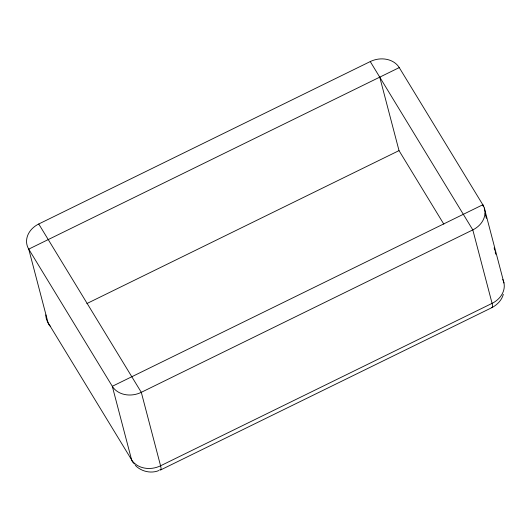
<?xml version="1.0" encoding="UTF-8"?>
<svg xmlns="http://www.w3.org/2000/svg" width="531" height="531" viewBox="0 0 531 531"><rect width="100%" height="100%" fill="white"/><g stroke="black" fill="none" stroke-linecap="round" stroke-linejoin="round"><path stroke-width="0.8" d="M503.315 294.347C501.815 300.081 497.361 304.675 492.244 307.462L160.734 469.889M134.821 464.021A21.917 12.147 -31.4 0 1 131.582 459.76L48.009 322.596L28.734 249.132A21.917 18.001 -14.7 0 1 38.743 223.996L370.253 61.569A21.917 18.001 -14.7 0 1 399.246 67.596L482.818 204.76L483.237 206.36M399.246 67.596L28.734 249.132L112.306 386.296L131.582 459.76A21.917 18.001 -14.7 0 0 160.574 465.787L492.084 303.36A21.917 18.001 -14.7 0 0 502.744 279.419M86.878 303.553L399.02 150.612L379.745 77.148M159.081 470.453C151.083 473.898 141.273 471.541 135.286 465.355M370.253 61.569L472.809 229.896L492.084 303.36A21.917 2.987 63.9 0 1 491.547 307.356M399.02 150.612L443.823 224.148M38.743 223.996L141.299 392.323L160.574 465.787A21.917 2.987 63.9 0 1 159.818 469.643M484.285 207.953L503.972 283.003M485.122 213.542L486.383 218.334M494.129 247.884L494.759 250.274M495.177 251.873L495.808 254.269M50.711 326.499A21.917 12.147 -31.4 0 1 48.009 322.596A21.917 18.001 -14.7 0 1 45.825 314.89M482.818 204.76L112.306 386.296A21.917 18.001 -14.7 0 0 141.299 392.323L472.809 229.896A21.917 18.001 -14.7 0 0 482.818 204.76"/></g></svg>
